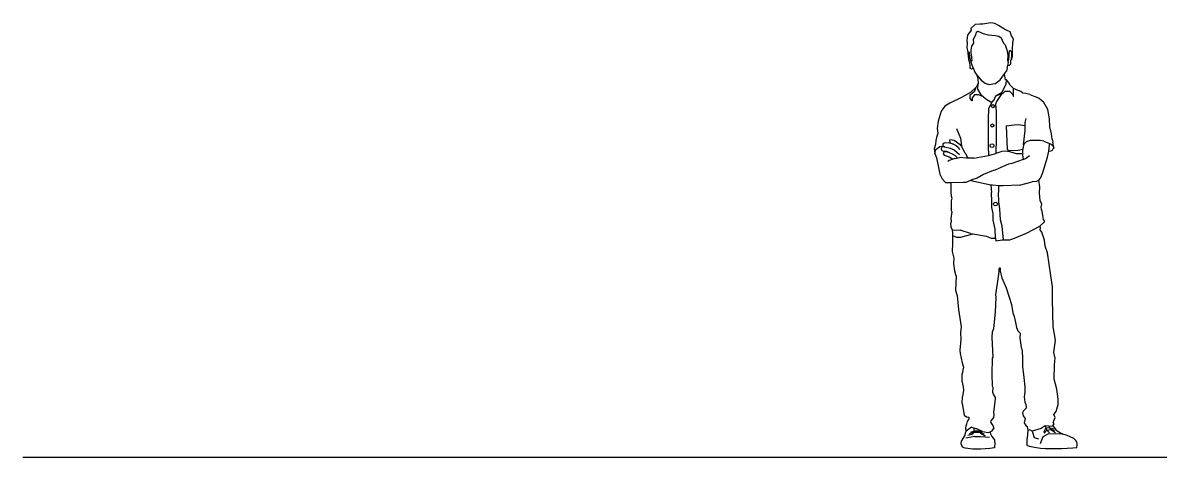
# Model space of a CAD drawing. Header units: metres. Extents: x -175 to 101, y -7 to 93.
# Drawn here: x -6.328 to -1.551, y -0.491 to 1.333 of the extents above; entities that cross this region are included whole.
import ezdxf

# ---------------------------------------------------------------- set-up
doc = ezdxf.new("R2010")
doc.units = ezdxf.units.M

msp = doc.modelspace()

# ---------------------------------------------------------------- linework, layer by layer
for p, q in [((-2.3452, 1.3014), (-2.36, 1.2804)), ((-2.3289, 1.3254), (-2.3467, 1.3092)), ((-2.3467, 1.3092), (-2.3452, 1.3014)), ((-2.3081, 1.3274), (-2.3289, 1.3254)), ((-2.3244, 1.294), (-2.3264, 1.2814)), ((-2.3244, 1.294), (-2.3172, 1.2975)), ((-2.3172, 1.2975), (-2.2953, 1.2876)), ((-2.2954, 1.3264), (-2.3081, 1.3274)), ((-2.2623, 1.3329), (-2.2954, 1.3264)), ((-2.245, 1.3297), (-2.2623, 1.3329)), ((-2.2309, 1.3221), (-2.245, 1.3297)), ((-2.2049, 1.3063), (-2.2309, 1.3221)), ((-2.1933, 1.3006), (-2.2049, 1.3063)), ((-2.1819, 1.2949), (-2.1933, 1.3006)), ((-2.1752, 1.2786), (-2.1819, 1.2949)), ((-2.36, 1.2804), (-2.3631, 1.2582)), ((-2.3631, 1.2582), (-2.3621, 1.2454)), ((-2.3621, 1.2454), (-2.3631, 1.2294)), ((-2.3353, 1.2467), (-2.344, 1.2352)), ((-2.3331, 1.2704), (-2.3371, 1.261)), ((-2.3371, 1.261), (-2.3353, 1.2467)), ((-2.3264, 1.2814), (-2.3331, 1.2704)), ((-2.2953, 1.2876), (-2.2737, 1.2816)), ((-2.2737, 1.2816), (-2.2433, 1.2788)), ((-2.2433, 1.2788), (-2.2291, 1.2764)), ((-2.2291, 1.2764), (-2.2184, 1.2693)), ((-2.2184, 1.2693), (-2.215, 1.2603)), ((-2.215, 1.2603), (-2.2087, 1.2474)), ((-2.2087, 1.2474), (-2.2019, 1.2406)), ((-2.1717, 1.2731), (-2.1752, 1.2786)), ((-2.1678, 1.2626), (-2.1717, 1.2731)), ((-2.1716, 1.2196), (-2.1702, 1.25)), ((-2.1702, 1.25), (-2.1678, 1.2626)), ((-2.3631, 1.2294), (-2.3591, 1.2094)), ((-2.3591, 1.2094), (-2.3584, 1.2058)), ((-2.3521, 1.2081), (-2.3591, 1.2094)), ((-2.3584, 1.2058), (-2.3573, 1.193)), ((-2.3509, 1.1873), (-2.3521, 1.2081)), ((-2.344, 1.2352), (-2.3465, 1.2178)), ((-2.3465, 1.2178), (-2.3458, 1.2066)), ((-2.3458, 1.2066), (-2.3443, 1.189)), ((-2.2019, 1.2406), (-2.1948, 1.2193)), ((-2.1948, 1.2193), (-2.1914, 1.1971)), ((-2.1914, 1.1971), (-2.1928, 1.1731)), ((-2.1848, 1.2084), (-2.1831, 1.2178)), ((-2.1848, 1.194), (-2.1848, 1.2084)), ((-2.1831, 1.2178), (-2.1759, 1.2115)), ((-2.1759, 1.2115), (-2.1762, 1.1922)), ((-2.172, 1.1924), (-2.1716, 1.2196)), ((-2.3573, 1.193), (-2.3568, 1.1786)), ((-2.3568, 1.1786), (-2.3527, 1.1665)), ((-2.3527, 1.1665), (-2.35, 1.1523)), ((-2.3469, 1.1734), (-2.3509, 1.1873)), ((-2.35, 1.1523), (-2.3504, 1.1427)), ((-2.3418, 1.1589), (-2.3469, 1.1734)), ((-2.3426, 1.1714), (-2.3469, 1.1734)), ((-2.3443, 1.189), (-2.3426, 1.1714)), ((-2.3372, 1.1435), (-2.3418, 1.1589)), ((-2.1933, 1.1432), (-2.1914, 1.1543)), ((-2.1928, 1.1731), (-2.1912, 1.1731)), ((-2.1904, 1.1592), (-2.1914, 1.1543)), ((-2.1914, 1.1543), (-2.1868, 1.153)), ((-2.1912, 1.1731), (-2.1865, 1.1796)), ((-2.1891, 1.1671), (-2.1904, 1.1592)), ((-2.1891, 1.1671), (-2.1865, 1.1796)), ((-2.1868, 1.153), (-2.1839, 1.1543)), ((-2.1865, 1.1796), (-2.1848, 1.194)), ((-2.1839, 1.1543), (-2.1784, 1.1602)), ((-2.1762, 1.1922), (-2.1785, 1.1746)), ((-2.1785, 1.1746), (-2.1748, 1.1798)), ((-2.1784, 1.1602), (-2.1785, 1.1746)), ((-2.1748, 1.1798), (-2.172, 1.1924)), ((-2.3504, 1.1427), (-2.343, 1.1397)), ((-2.343, 1.1397), (-2.3372, 1.1435)), ((-2.3372, 1.1435), (-2.3298, 1.1257)), ((-2.3298, 1.1257), (-2.3212, 1.1122)), ((-2.3212, 1.1122), (-2.303, 1.0919)), ((-2.3212, 1.1122), (-2.3177, 1.0965)), ((-2.2231, 1.0933), (-2.2044, 1.119)), ((-2.2044, 1.119), (-2.1973, 1.1292)), ((-2.2014, 1.0935), (-2.2044, 1.119)), ((-2.1933, 1.1432), (-2.1973, 1.1292)), ((-2.3246, 1.0622), (-2.3482, 1.0405)), ((-2.3298, 1.0474), (-2.3246, 1.0622)), ((-2.3153, 1.0791), (-2.3246, 1.0622)), ((-2.3153, 1.0791), (-2.3183, 1.0649)), ((-2.3183, 1.0649), (-2.3183, 1.0537)), ((-2.3183, 1.0537), (-2.3063, 1.0329)), ((-2.3177, 1.0965), (-2.3153, 1.0791)), ((-2.303, 1.0919), (-2.2861, 1.0797)), ((-2.2861, 1.0797), (-2.2794, 1.0758)), ((-2.2696, 1.0724), (-2.2794, 1.0758)), ((-2.2453, 1.0758), (-2.2696, 1.0724)), ((-2.2453, 1.0758), (-2.2231, 1.0933)), ((-2.2142, 1.0416), (-2.1985, 1.0768)), ((-2.1966, 1.0932), (-2.2014, 1.0935)), ((-2.1985, 1.0768), (-2.1966, 1.0932)), ((-2.1868, 1.0805), (-2.1966, 1.0932)), ((-2.1811, 1.0709), (-2.1868, 1.0805)), ((-2.168, 1.0568), (-2.1811, 1.0709)), ((-2.1669, 1.0378), (-2.168, 1.0568)), ((-2.1471, 1.0485), (-2.168, 1.0568)), ((-2.3857, 1.0187), (-2.4348, 0.9951)), ((-2.3482, 1.0405), (-2.3857, 1.0187)), ((-2.3496, 1.031), (-2.3298, 1.0474)), ((-2.3496, 1.0145), (-2.3496, 1.031)), ((-2.3405, 1.0054), (-2.3496, 1.0145)), ((-2.3309, 1.031), (-2.3405, 1.0182)), ((-2.3405, 1.0182), (-2.3405, 1.0054)), ((-2.3149, 1.031), (-2.3309, 1.031)), ((-2.2927, 1.0216), (-2.3149, 1.031)), ((-2.3063, 1.0329), (-2.2927, 1.0216)), ((-2.2927, 1.0216), (-2.2791, 1.0104)), ((-2.2791, 1.0104), (-2.2582, 0.9985)), ((-2.2582, 0.9985), (-2.2488, 1.0095)), ((-2.2488, 1.0095), (-2.2421, 1.0258)), ((-2.2421, 1.0258), (-2.2142, 1.0416)), ((-2.2421, 1.0258), (-2.2164, 1.0356)), ((-2.2164, 1.0356), (-2.239, 1.0025)), ((-2.2164, 1.0356), (-2.2107, 1.0378)), ((-2.2107, 1.0378), (-2.2028, 1.0459)), ((-2.2028, 1.0459), (-2.1836, 1.0459)), ((-2.1836, 1.0459), (-2.1724, 1.0343)), ((-2.1724, 1.0343), (-2.1669, 1.0227)), ((-2.1669, 1.0227), (-2.1669, 1.0378)), ((-2.1369, 1.0439), (-2.1471, 1.0485)), ((-2.1277, 1.0375), (-2.1369, 1.0439)), ((-2.115, 1.0355), (-2.1277, 1.0375)), ((-2.0993, 1.0321), (-2.115, 1.0355)), ((-2.0993, 1.0321), (-2.0709, 1.02)), ((-2.0593, 1.0145), (-2.0709, 1.02)), ((-2.0394, 0.9984), (-2.0593, 1.0145)), ((-2.4708, 0.962), (-2.4842, 0.9192)), ((-2.4552, 0.9824), (-2.4708, 0.962)), ((-2.4348, 0.9951), (-2.4552, 0.9824)), ((-2.2718, 0.9715), (-2.2731, 0.9299)), ((-2.271, 0.9763), (-2.2718, 0.9715)), ((-2.2582, 0.9985), (-2.271, 0.9763)), ((-2.2602, 0.9831), (-2.2581, 0.9875)), ((-2.2585, 0.9785), (-2.2602, 0.9831)), ((-2.254, 0.9764), (-2.2585, 0.9785)), ((-2.2581, 0.9875), (-2.2535, 0.9892)), ((-2.2494, 0.9781), (-2.254, 0.9764)), ((-2.2535, 0.9892), (-2.249, 0.9871)), ((-2.2474, 0.9825), (-2.2494, 0.9781)), ((-2.249, 0.9871), (-2.2474, 0.9825)), ((-2.239, 1.0025), (-2.2435, 0.9905)), ((-2.2435, 0.9905), (-2.2404, 0.9602)), ((-2.2404, 0.9602), (-2.2404, 0.8496)), ((-2.0231, 0.9689), (-2.0394, 0.9984)), ((-2.0167, 0.9293), (-2.0231, 0.9689)), ((-2.4842, 0.9192), (-2.4881, 0.889)), ((-2.2731, 0.9299), (-2.2731, 0.816)), ((-2.2608, 0.9063), (-2.2561, 0.908)), ((-2.2561, 0.908), (-2.2517, 0.9059)), ((-2.1187, 0.9015), (-2.1186, 0.9136)), ((-2.1186, 0.9136), (-2.1144, 0.9307)), ((-2.0146, 0.8957), (-2.0167, 0.9293)), ((-2.4849, 0.87), (-2.49, 0.8514)), ((-2.4881, 0.889), (-2.4849, 0.87)), ((-2.4062, 0.8888), (-2.3905, 0.8484)), ((-2.2628, 0.9019), (-2.2608, 0.9063)), ((-2.2611, 0.8973), (-2.2628, 0.9019)), ((-2.2567, 0.8952), (-2.2611, 0.8973)), ((-2.2521, 0.8969), (-2.2567, 0.8952)), ((-2.25, 0.9013), (-2.2521, 0.8969)), ((-2.2517, 0.9059), (-2.25, 0.9013)), ((-2.1982, 0.8995), (-2.1649, 0.9043)), ((-2.1982, 0.8995), (-2.1934, 0.8002)), ((-2.1649, 0.9043), (-2.1473, 0.9058)), ((-2.1473, 0.9058), (-2.1187, 0.9015)), ((-2.1248, 0.8209), (-2.1187, 0.8799)), ((-2.1187, 0.8799), (-2.1187, 0.9015)), ((-2.0071, 0.8666), (-2.0146, 0.8957)), ((-2.0056, 0.8442), (-2.0071, 0.8666)), ((-2.4948, 0.8214), (-2.5006, 0.803)), ((-2.4928, 0.8389), (-2.4948, 0.8214)), ((-2.4935, 0.8014), (-2.4764, 0.8133)), ((-2.49, 0.8514), (-2.4928, 0.8389)), ((-2.4764, 0.8133), (-2.4609, 0.8144)), ((-2.4658, 0.8123), (-2.4693, 0.8091)), ((-2.4577, 0.8119), (-2.4658, 0.8123)), ((-2.4635, 0.8233), (-2.464, 0.8169)), ((-2.464, 0.8169), (-2.4609, 0.8144)), ((-2.4587, 0.8275), (-2.4635, 0.8233)), ((-2.4609, 0.8144), (-2.4577, 0.8119)), ((-2.4411, 0.8284), (-2.4587, 0.8275)), ((-2.4194, 0.8227), (-2.4411, 0.8284)), ((-2.4343, 0.8409), (-2.4364, 0.8385)), ((-2.4364, 0.8385), (-2.435, 0.8322)), ((-2.435, 0.8322), (-2.4302, 0.828)), ((-2.4248, 0.8397), (-2.4343, 0.8409)), ((-2.4302, 0.828), (-2.4194, 0.8227)), ((-2.4169, 0.8379), (-2.4248, 0.8397)), ((-2.4194, 0.8227), (-2.4085, 0.8175)), ((-2.3917, 0.8209), (-2.4169, 0.8379)), ((-2.4085, 0.8175), (-2.3995, 0.8108)), ((-2.3917, 0.8209), (-2.3857, 0.8156)), ((-2.3905, 0.8484), (-2.3857, 0.8156)), ((-2.3714, 0.7869), (-2.3857, 0.8156)), ((-2.2731, 0.816), (-2.2722, 0.7759)), ((-2.2655, 0.8169), (-2.2632, 0.8226)), ((-2.2632, 0.8112), (-2.2655, 0.8169)), ((-2.2632, 0.8226), (-2.2575, 0.8249)), ((-2.2575, 0.8249), (-2.2518, 0.8226)), ((-2.2518, 0.8226), (-2.2495, 0.8169)), ((-2.2495, 0.8169), (-2.2518, 0.8112)), ((-2.2404, 0.8496), (-2.2419, 0.7839)), ((-2.1248, 0.8209), (-2.1285, 0.8024)), ((-2.114, 0.8328), (-2.1248, 0.8209)), ((-2.0975, 0.8389), (-2.114, 0.8328)), ((-2.0558, 0.8392), (-2.0975, 0.8389)), ((-2.0403, 0.8351), (-2.0558, 0.8392)), ((-2.0403, 0.8351), (-2.0162, 0.8256)), ((-2.019, 0.7936), (-2.0157, 0.819)), ((-2.0162, 0.8256), (-2.012, 0.8239)), ((-2.0157, 0.819), (-2.0162, 0.8256)), ((-2.012, 0.8239), (-2.0035, 0.8194)), ((-2.0056, 0.8442), (-2.0015, 0.832)), ((-2.0035, 0.8194), (-2.0004, 0.8141)), ((-1.998, 0.8081), (-2.0015, 0.832)), ((-2.0004, 0.8141), (-1.998, 0.8081)), ((-2.5006, 0.803), (-2.4971, 0.7841)), ((-2.4971, 0.7841), (-2.4935, 0.8014)), ((-2.4971, 0.7841), (-2.4912, 0.7658)), ((-2.4912, 0.7658), (-2.4827, 0.725)), ((-2.4693, 0.8091), (-2.4711, 0.8029)), ((-2.4711, 0.8029), (-2.4681, 0.7972)), ((-2.4681, 0.7972), (-2.4635, 0.7959)), ((-2.4635, 0.7959), (-2.4492, 0.7937)), ((-2.4605, 0.7903), (-2.4624, 0.7842)), ((-2.4624, 0.7842), (-2.458, 0.7775)), ((-2.4526, 0.7913), (-2.4605, 0.7903)), ((-2.458, 0.7775), (-2.4369, 0.7699)), ((-2.4577, 0.8119), (-2.4327, 0.8063)), ((-2.4463, 0.79), (-2.4526, 0.7913)), ((-2.4492, 0.7937), (-2.4369, 0.788)), ((-2.4369, 0.788), (-2.4463, 0.79)), ((-2.4369, 0.788), (-2.4245, 0.7822)), ((-2.4369, 0.7699), (-2.4224, 0.7597)), ((-2.4327, 0.8063), (-2.4167, 0.7989)), ((-2.4245, 0.7822), (-2.412, 0.7751)), ((-2.4167, 0.7989), (-2.3947, 0.7802)), ((-2.4134, 0.7631), (-2.3946, 0.7673)), ((-2.412, 0.7751), (-2.4039, 0.7673)), ((-2.3995, 0.8108), (-2.3945, 0.8008)), ((-2.3642, 0.7647), (-2.3946, 0.7673)), ((-2.3662, 0.7807), (-2.3714, 0.7869)), ((-2.3602, 0.7676), (-2.3662, 0.7807)), ((-2.3544, 0.7649), (-2.3642, 0.7647)), ((-2.3544, 0.7649), (-2.3602, 0.7676)), ((-2.3338, 0.7651), (-2.3544, 0.7649)), ((-2.3338, 0.7651), (-2.2722, 0.7759)), ((-2.2722, 0.7759), (-2.2419, 0.7839)), ((-2.2575, 0.8089), (-2.2632, 0.8112)), ((-2.2518, 0.8112), (-2.2575, 0.8089)), ((-2.2164, 0.7931), (-2.2419, 0.7839)), ((-2.202, 0.7942), (-2.2164, 0.7931)), ((-2.183, 0.7913), (-2.202, 0.7942)), ((-2.1934, 0.8002), (-2.186, 0.7973)), ((-2.186, 0.7973), (-2.1475, 0.7978)), ((-2.1553, 0.7832), (-2.183, 0.7913)), ((-2.1441, 0.7832), (-2.1553, 0.7832)), ((-2.1475, 0.7978), (-2.1285, 0.8024)), ((-2.1297, 0.7822), (-2.1441, 0.7832)), ((-2.1294, 0.7973), (-2.1297, 0.7822)), ((-2.1297, 0.7822), (-2.1297, 0.7781)), ((-2.1297, 0.7781), (-2.1272, 0.759)), ((-2.1285, 0.8024), (-2.1294, 0.7973)), ((-2.1167, 0.7628), (-2.1006, 0.7761)), ((-2.0455, 0.6995), (-2.0248, 0.7686)), ((-2.0248, 0.7686), (-2.019, 0.7936)), ((-2.019, 0.7936), (-2.0112, 0.7955)), ((-2.0112, 0.7955), (-2.0049, 0.7968)), ((-2.0049, 0.7968), (-2.0015, 0.8022)), ((-1.998, 0.8065), (-2.0015, 0.8022)), ((-1.998, 0.8081), (-1.998, 0.8065)), ((-2.4827, 0.725), (-2.4762, 0.6969)), ((-2.4374, 0.754), (-2.4425, 0.7502)), ((-2.4224, 0.7597), (-2.4374, 0.754)), ((-2.4134, 0.7631), (-2.4224, 0.7597)), ((-2.2533, 0.712), (-2.2337, 0.7193)), ((-2.188, 0.7386), (-2.2337, 0.7193)), ((-2.1739, 0.742), (-2.188, 0.7386)), ((-2.1272, 0.759), (-2.1739, 0.742)), ((-2.1272, 0.759), (-2.1167, 0.7628)), ((-2.4762, 0.6969), (-2.4667, 0.6783)), ((-2.4667, 0.6783), (-2.4528, 0.6628)), ((-2.3483, 0.6704), (-2.3675, 0.6616)), ((-2.3427, 0.673), (-2.3483, 0.6704)), ((-2.3332, 0.6658), (-2.3483, 0.6704)), ((-2.32, 0.6809), (-2.3427, 0.673)), ((-2.2934, 0.6957), (-2.32, 0.6809)), ((-2.2533, 0.712), (-2.2934, 0.6957)), ((-2.0613, 0.6721), (-2.0709, 0.6663)), ((-2.0613, 0.6721), (-2.0537, 0.6803)), ((-2.0562, 0.6437), (-2.0613, 0.6721)), ((-2.0537, 0.6803), (-2.0455, 0.6995)), ((-2.4528, 0.6628), (-2.4336, 0.6616)), ((-2.4336, 0.6616), (-2.4305, 0.6606)), ((-2.3787, 0.6616), (-2.4305, 0.6606)), ((-2.4305, 0.6606), (-2.4301, 0.6221)), ((-2.4301, 0.6221), (-2.4292, 0.6061)), ((-2.3675, 0.6616), (-2.3787, 0.6616)), ((-2.2619, 0.6516), (-2.3332, 0.6658)), ((-2.2561, 0.6504), (-2.2619, 0.6516)), ((-2.2619, 0.6516), (-2.2596, 0.62)), ((-2.2282, 0.6488), (-2.2561, 0.6504)), ((-2.2299, 0.6209), (-2.2286, 0.6234)), ((-2.2286, 0.6234), (-2.2282, 0.6488)), ((-2.2113, 0.6478), (-2.2282, 0.6488)), ((-2.1425, 0.6516), (-2.2113, 0.6478)), ((-2.1425, 0.6516), (-2.0894, 0.6652)), ((-2.0709, 0.6663), (-2.0894, 0.6652)), ((-2.0581, 0.6181), (-2.0562, 0.6437)), ((-2.4292, 0.6061), (-2.4258, 0.5971)), ((-2.4288, 0.5846), (-2.4292, 0.5686)), ((-2.4258, 0.5971), (-2.4288, 0.5846)), ((-2.2588, 0.5831), (-2.2596, 0.62)), ((-2.2587, 0.5574), (-2.2588, 0.5831)), ((-2.2506, 0.5719), (-2.2483, 0.5776)), ((-2.2483, 0.5776), (-2.2426, 0.58)), ((-2.2426, 0.58), (-2.2369, 0.5776)), ((-2.2369, 0.5776), (-2.2346, 0.5719)), ((-2.2293, 0.5809), (-2.2299, 0.6209)), ((-2.2249, 0.5523), (-2.2293, 0.5809)), ((-2.0549, 0.5862), (-2.0581, 0.6181)), ((-2.0487, 0.5714), (-2.0549, 0.5862)), ((-2.4268, 0.5385), (-2.4303, 0.5114)), ((-2.4292, 0.5686), (-2.4284, 0.5606)), ((-2.4284, 0.5606), (-2.4288, 0.5446)), ((-2.4288, 0.5446), (-2.4268, 0.5385)), ((-2.2529, 0.5325), (-2.2587, 0.5574)), ((-2.2528, 0.5036), (-2.2529, 0.5325)), ((-2.2483, 0.5663), (-2.2506, 0.5719)), ((-2.2426, 0.5639), (-2.2483, 0.5663)), ((-2.2369, 0.5663), (-2.2426, 0.5639)), ((-2.2346, 0.5719), (-2.2369, 0.5663)), ((-2.2217, 0.5059), (-2.2249, 0.5523)), ((-2.0512, 0.5604), (-2.0487, 0.5714)), ((-2.0492, 0.5494), (-2.0512, 0.5604)), ((-2.0466, 0.5418), (-2.0492, 0.5494)), ((-2.0448, 0.5242), (-2.0466, 0.5418)), ((-2.4296, 0.4986), (-2.4318, 0.4893)), ((-2.4318, 0.4893), (-2.4302, 0.4765)), ((-2.4303, 0.5114), (-2.4296, 0.4986)), ((-2.2448, 0.466), (-2.2528, 0.5036)), ((-2.2151, 0.4795), (-2.2217, 0.5059)), ((-2.2092, 0.4218), (-2.2151, 0.4795)), ((-2.1126, 0.4489), (-2.0563, 0.4795)), ((-2.0563, 0.4795), (-2.0376, 0.4971)), ((-2.0543, 0.4717), (-2.0563, 0.4795)), ((-2.0417, 0.5069), (-2.0448, 0.5242)), ((-2.0377, 0.5019), (-2.0417, 0.5069)), ((-2.0376, 0.4971), (-2.0377, 0.5019)), ((-2.4302, 0.4765), (-2.4247, 0.4632)), ((-2.4247, 0.4632), (-2.391, 0.4622)), ((-2.4247, 0.4632), (-2.4233, 0.4505)), ((-2.4235, 0.4397), (-2.424, 0.4056)), ((-2.4234, 0.4442), (-2.4235, 0.4397)), ((-2.4235, 0.4397), (-2.4073, 0.4327)), ((-2.4233, 0.4505), (-2.4234, 0.4442)), ((-2.4073, 0.4327), (-2.3884, 0.4327)), ((-2.3482, 0.4487), (-2.391, 0.4622)), ((-2.3884, 0.4327), (-2.3384, 0.447)), ((-2.3482, 0.4487), (-2.3384, 0.447)), ((-2.3384, 0.447), (-2.2804, 0.4364)), ((-2.2804, 0.4364), (-2.2611, 0.4286)), ((-2.2434, 0.4291), (-2.2448, 0.466)), ((-2.163, 0.4282), (-2.1126, 0.4489)), ((-2.0559, 0.4639), (-2.0543, 0.4717)), ((-2.0482, 0.4536), (-2.0559, 0.4639)), ((-2.0378, 0.4199), (-2.0482, 0.4536)), ((-2.424, 0.4056), (-2.4242, 0.3719)), ((-2.2611, 0.4286), (-2.2434, 0.4291)), ((-2.2434, 0.4291), (-2.2421, 0.418)), ((-2.2421, 0.418), (-2.2151, 0.4217)), ((-2.2151, 0.4217), (-2.2092, 0.4218)), ((-2.2092, 0.4218), (-2.183, 0.4222)), ((-2.183, 0.4222), (-2.163, 0.4282)), ((-2.034, 0.3945), (-2.0378, 0.4199)), ((-2.0239, 0.3675), (-2.034, 0.3945)), ((-2.4242, 0.3719), (-2.4174, 0.3439)), ((-2.4174, 0.3439), (-2.4186, 0.322)), ((-2.0036, 0.2246), (-2.0239, 0.3675)), ((-2.4186, 0.322), (-2.4152, 0.2917)), ((-2.4152, 0.2917), (-2.4107, 0.2764)), ((-2.2301, 0.2674), (-2.2272, 0.2874)), ((-2.2272, 0.2874), (-2.2271, 0.2986)), ((-2.2271, 0.2986), (-2.2266, 0.3034)), ((-2.2266, 0.3034), (-2.2235, 0.3041)), ((-2.2235, 0.3041), (-2.2229, 0.2896)), ((-2.2229, 0.2896), (-2.2158, 0.2617)), ((-2.4107, 0.2764), (-2.4086, 0.2686)), ((-2.4086, 0.2686), (-2.4102, 0.2096)), ((-2.2418, 0.1913), (-2.2301, 0.2674)), ((-2.2158, 0.2617), (-2.1986, 0.2202)), ((-2.4102, 0.2096), (-2.4035, 0.1866)), ((-2.2396, 0.1803), (-2.2418, 0.1913)), ((-2.1986, 0.2202), (-2.185, 0.1808)), ((-2.004, 0.1717), (-2.0036, 0.2246)), ((-2.4035, 0.1866), (-2.4004, 0.1579)), ((-2.4004, 0.1579), (-2.3988, 0.129)), ((-2.2425, 0.1179), (-2.2396, 0.1803)), ((-2.185, 0.1808), (-2.1762, 0.1499)), ((-2.1762, 0.1499), (-2.1697, 0.1153)), ((-2.0008, 0.0563), (-2.004, 0.1717)), ((-2.3988, 0.129), (-2.3875, 0.0557)), ((-2.2501, 0.0493), (-2.2425, 0.1179)), ((-2.1697, 0.1153), (-2.1645, 0.1001)), ((-2.1645, 0.1001), (-2.1595, 0.0749)), ((-2.3875, 0.0557), (-2.3894, 0.0318)), ((-2.2553, 0.0359), (-2.2501, 0.0493)), ((-2.1595, 0.0749), (-2.1551, 0.0529)), ((-2.1551, 0.0529), (-2.1495, 0.0398)), ((-1.991, 0.001), (-2.0008, 0.0563)), ((-2.3886, 0.0032), (-2.392, -0.0416)), ((-2.3894, 0.0318), (-2.3886, 0.0032)), ((-2.2573, 0.0119), (-2.2553, 0.0359)), ((-2.2531, -0.0714), (-2.2573, 0.0119)), ((-2.1495, 0.0398), (-2.1398, 0.0304)), ((-2.1398, 0.0304), (-2.1409, 0.0093)), ((-2.1409, 0.0093), (-2.1377, -0.009)), ((-1.9975, -0.0515), (-1.991, 0.001)), ((-2.392, -0.0416), (-2.3907, -0.0551)), ((-2.1377, -0.009), (-2.137, -0.0218)), ((-2.137, -0.0218), (-2.1316, -0.0453)), ((-2.1316, -0.0453), (-2.1299, -0.0757)), ((-2.3907, -0.0551), (-2.3822, -0.0942)), ((-2.3822, -0.0942), (-2.3777, -0.1125)), ((-2.2564, -0.1426), (-2.2559, -0.0753)), ((-2.2559, -0.0753), (-2.2531, -0.0714)), ((-2.1299, -0.0757), (-2.129, -0.1109)), ((-1.9926, -0.075), (-1.9975, -0.0515)), ((-1.9958, -0.1037), (-1.9926, -0.075)), ((-2.3811, -0.135), (-2.3838, -0.1445)), ((-2.38, -0.1261), (-2.3811, -0.135)), ((-2.3777, -0.1125), (-2.38, -0.1261)), ((-2.2558, -0.1934), (-2.2564, -0.1426)), ((-2.129, -0.1109), (-2.1236, -0.1571)), ((-1.9967, -0.163), (-1.9958, -0.1037)), ((-2.3838, -0.1445), (-2.3839, -0.1701)), ((-2.3839, -0.1701), (-2.378, -0.1951)), ((-2.1236, -0.1571), (-2.1203, -0.1955)), ((-1.9859, -0.2051), (-1.9967, -0.163)), ((-2.3829, -0.2659), (-2.3818, -0.2364)), ((-2.3776, -0.2095), (-2.3818, -0.2364)), ((-2.378, -0.1951), (-2.3776, -0.2095)), ((-2.2523, -0.1988), (-2.2558, -0.1934)), ((-2.2542, -0.2192), (-2.2523, -0.1988)), ((-2.2515, -0.2261), (-2.2542, -0.2192)), ((-2.2431, -0.2398), (-2.2515, -0.2261)), ((-2.12, -0.218), (-2.1219, -0.2371)), ((-2.1219, -0.2371), (-2.1198, -0.2595)), ((-2.1203, -0.1955), (-2.12, -0.218)), ((-1.9797, -0.248), (-1.9859, -0.2051)), ((-2.3829, -0.2659), (-2.3738, -0.3148)), ((-2.2504, -0.3023), (-2.2425, -0.2478)), ((-2.2425, -0.2478), (-2.2431, -0.2398)), ((-2.1258, -0.2958), (-2.1138, -0.2852)), ((-2.1198, -0.2595), (-2.1152, -0.2697)), ((-2.1152, -0.2697), (-2.1145, -0.2793)), ((-2.1145, -0.2793), (-2.1138, -0.2852)), ((-1.9885, -0.299), (-1.9795, -0.2704)), ((-1.9795, -0.2704), (-1.9797, -0.248)), ((-2.3738, -0.3148), (-2.3649, -0.3216)), ((-2.3649, -0.3216), (-2.3554, -0.323)), ((-2.3543, -0.3294), (-2.3618, -0.3417)), ((-2.3554, -0.323), (-2.3543, -0.3294)), ((-2.2614, -0.3381), (-2.2499, -0.3245)), ((-2.2486, -0.315), (-2.2504, -0.3023)), ((-2.2499, -0.3245), (-2.2486, -0.315)), ((-2.1258, -0.2958), (-2.1297, -0.3046)), ((-2.1297, -0.3046), (-2.1263, -0.3169)), ((-2.1263, -0.3169), (-2.1181, -0.3288)), ((-2.1181, -0.3288), (-2.1225, -0.3474)), ((-1.9985, -0.3115), (-1.9885, -0.299)), ((-1.992, -0.3244), (-1.9985, -0.3115)), ((-1.9975, -0.338), (-1.992, -0.3244)), ((-2.3681, -0.3603), (-2.3683, -0.3667)), ((-2.3683, -0.3667), (-2.3674, -0.3698)), ((-2.3683, -0.3884), (-2.3666, -0.3816)), ((-2.3642, -0.3526), (-2.3681, -0.3603)), ((-2.3666, -0.3816), (-2.3674, -0.3698)), ((-2.3431, -0.3653), (-2.3666, -0.3816)), ((-2.3618, -0.3417), (-2.3642, -0.3526)), ((-2.3464, -0.3859), (-2.3333, -0.3816)), ((-2.3431, -0.3653), (-2.3206, -0.3722)), ((-2.3333, -0.3705), (-2.3333, -0.3816)), ((-2.3085, -0.3816), (-2.3333, -0.3816)), ((-2.3333, -0.3816), (-2.3333, -0.3864)), ((-2.2973, -0.3831), (-2.3206, -0.3722)), ((-2.3085, -0.3816), (-2.3085, -0.3785)), ((-2.2975, -0.3878), (-2.3085, -0.3816)), ((-2.3085, -0.3864), (-2.3085, -0.3816)), ((-2.2647, -0.3841), (-2.2569, -0.3809)), ((-2.2622, -0.3445), (-2.2614, -0.3381)), ((-2.2575, -0.3529), (-2.2622, -0.3445)), ((-2.2484, -0.3673), (-2.2575, -0.3529)), ((-2.2569, -0.3809), (-2.2484, -0.3673)), ((-2.1225, -0.3474), (-2.1151, -0.3578)), ((-2.1151, -0.3578), (-2.1104, -0.3628)), ((-2.1104, -0.3628), (-2.1066, -0.3788)), ((-2.1066, -0.3788), (-2.1098, -0.4113)), ((-2.0987, -0.3762), (-2.1066, -0.3788)), ((-2.0891, -0.3816), (-2.0987, -0.3762)), ((-2.0515, -0.3709), (-2.0891, -0.3816)), ((-2.0891, -0.3816), (-2.0805, -0.4088)), ((-2.0342, -0.3598), (-2.0515, -0.3709)), ((-2.0314, -0.3679), (-2.0416, -0.3876)), ((-2.0269, -0.378), (-2.0383, -0.3906)), ((-2.0189, -0.3613), (-2.0342, -0.3598)), ((-2.0342, -0.3598), (-2.0314, -0.3679)), ((-2.0314, -0.3679), (-2.0284, -0.3753)), ((-2.0153, -0.3691), (-2.0314, -0.3679)), ((-2.0284, -0.3753), (-2.0269, -0.378)), ((-2.0269, -0.378), (-2.0112, -0.3745)), ((-2.0269, -0.378), (-2.0163, -0.3889)), ((-2.0189, -0.3613), (-2.0028, -0.3593)), ((-2.0189, -0.3613), (-2.0153, -0.3691)), ((-2.0153, -0.3691), (-2.0112, -0.3745)), ((-1.9998, -0.372), (-2.0153, -0.3691)), ((-1.994, -0.3789), (-2.0112, -0.3745)), ((-2.0112, -0.3745), (-1.9916, -0.3868)), ((-2.0028, -0.3593), (-1.9967, -0.3514)), ((-2.0028, -0.3593), (-1.9885, -0.3777)), ((-2.0002, -0.3444), (-1.9975, -0.338)), ((-1.9967, -0.3514), (-2.0002, -0.3444)), ((-1.9885, -0.3777), (-1.9769, -0.3849)), ((-2.3873, -0.4346), (-2.3859, -0.4223)), ((-2.3859, -0.4223), (-2.3829, -0.4192)), ((-2.3829, -0.4192), (-2.3707, -0.3982)), ((-2.3707, -0.3982), (-2.3683, -0.3884)), ((-2.329, -0.4038), (-2.368, -0.4109)), ((-2.3428, -0.3956), (-2.3597, -0.4)), ((-2.3522, -0.3912), (-2.3333, -0.3864)), ((-2.3333, -0.3864), (-2.3428, -0.3956)), ((-2.3333, -0.3864), (-2.3085, -0.3864)), ((-2.329, -0.4038), (-2.3052, -0.4038)), ((-2.3085, -0.3864), (-2.3036, -0.3927)), ((-2.2884, -0.3959), (-2.3085, -0.3864)), ((-2.3052, -0.4038), (-2.2678, -0.4066)), ((-2.3036, -0.3927), (-2.2864, -0.4009)), ((-2.2973, -0.3831), (-2.2738, -0.3878)), ((-2.2738, -0.3878), (-2.2647, -0.3841)), ((-2.2647, -0.3841), (-2.2656, -0.3879)), ((-2.2656, -0.3879), (-2.2639, -0.393)), ((-2.2639, -0.393), (-2.2617, -0.3982)), ((-2.2617, -0.3982), (-2.2584, -0.4048)), ((-2.2584, -0.4048), (-2.2475, -0.4184)), ((-2.2475, -0.4184), (-2.2477, -0.4272)), ((-2.2477, -0.4272), (-2.2456, -0.4297)), ((-2.2456, -0.4297), (-2.2473, -0.4519)), ((-2.1114, -0.4153), (-2.1115, -0.4387)), ((-2.1098, -0.4113), (-2.1114, -0.4153)), ((-2.0805, -0.4088), (-2.0628, -0.4136)), ((-2.0438, -0.4055), (-2.0549, -0.4349)), ((-2.02, -0.3932), (-2.0438, -0.4055)), ((-1.9603, -0.3949), (-2.02, -0.3932)), ((-1.9769, -0.3849), (-1.9603, -0.3949)), ((-1.9419, -0.4), (-1.9603, -0.3949)), ((-1.9287, -0.4055), (-1.9419, -0.4)), ((-1.914, -0.4126), (-1.9287, -0.4055)), ((-1.9044, -0.422), (-1.914, -0.4126)), ((-1.9019, -0.4293), (-1.9044, -0.422)), ((-1.9001, -0.4319), (-1.9019, -0.4293)), ((-2.3815, -0.449), (-2.3873, -0.4346)), ((-2.3696, -0.4525), (-2.3815, -0.449)), ((-2.3378, -0.4578), (-2.3696, -0.4525)), ((-2.3055, -0.4574), (-2.3378, -0.4578)), ((-2.2662, -0.4542), (-2.3055, -0.4574)), ((-2.2473, -0.4519), (-2.2662, -0.4542)), ((-2.1115, -0.4387), (-2.1103, -0.4417)), ((-2.1103, -0.4417), (-2.0945, -0.4468)), ((-2.0945, -0.4468), (-2.0711, -0.4507)), ((-2.0711, -0.4507), (-2.054, -0.4535)), ((-2.054, -0.4535), (-2.0343, -0.4549)), ((-2.0343, -0.4549), (-1.9657, -0.4551)), ((-1.9657, -0.4551), (-1.9177, -0.4522)), ((-1.9177, -0.4522), (-1.9017, -0.4501)), ((-1.9017, -0.4501), (-1.8994, -0.439)), ((-1.8994, -0.439), (-1.9001, -0.4319)), ((-6.3278, -0.4912), (17.5858, -0.4912))]:
    msp.add_line(p, q)

doc.saveas('drawing.dxf')
